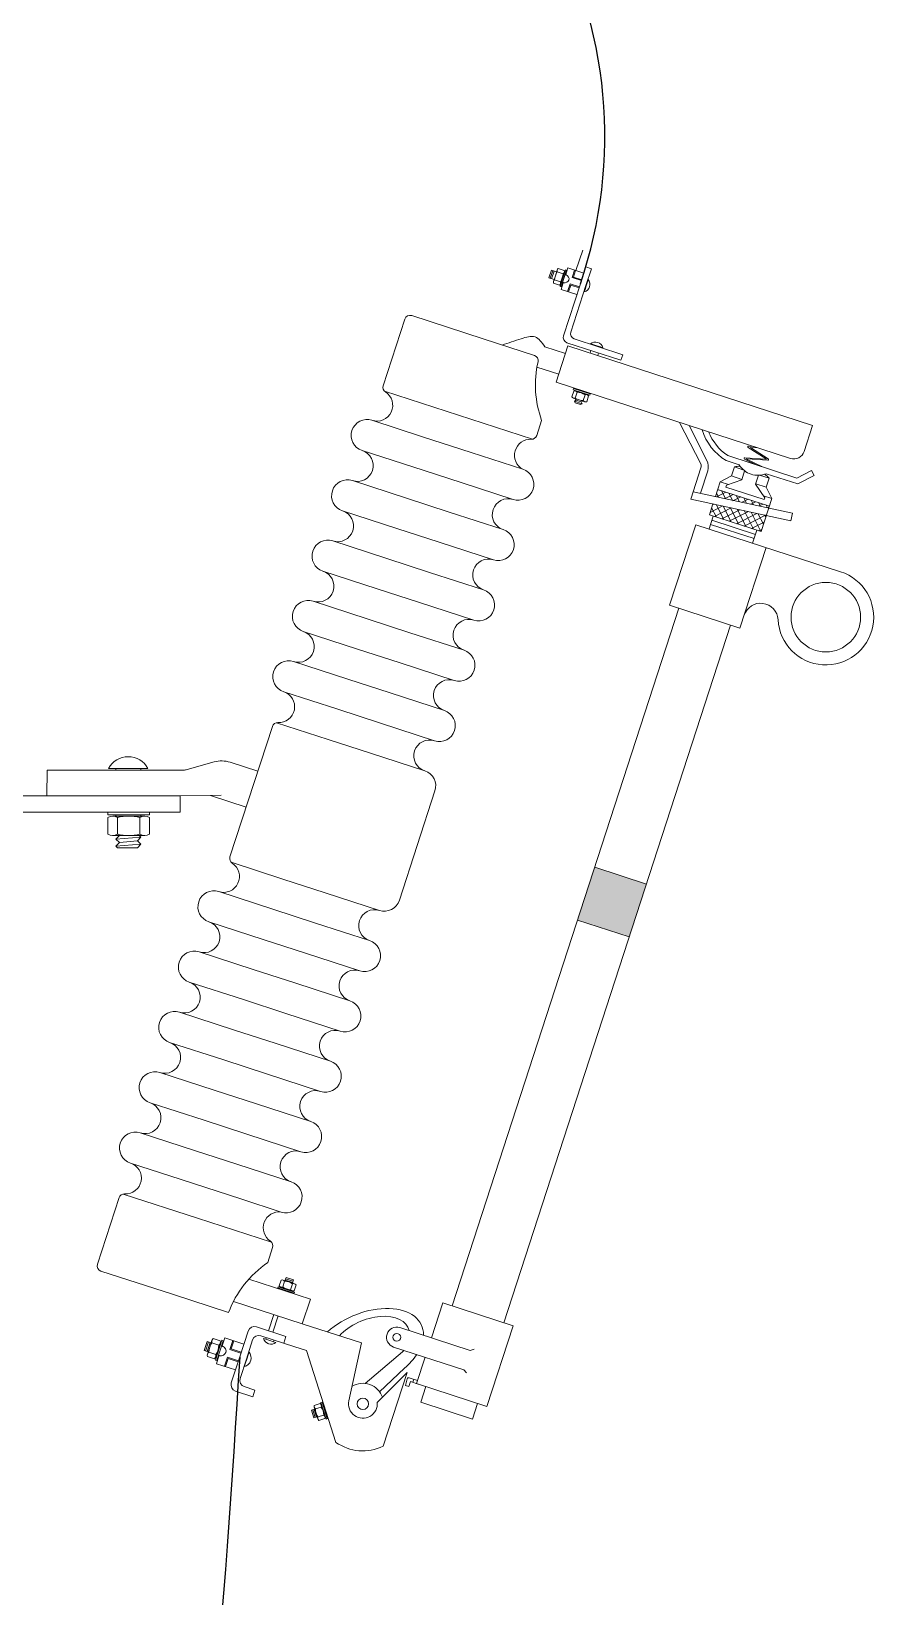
# Model space of a CAD drawing. Header units: millimetres. Extents: x -23083795 to 376618, y 113268 to 3804440.
# Drawn here: x 220549 to 220862, y 126553 to 127136 of the extents above; entities that cross this region are included whole.
import ezdxf

# ---------------------------------------------------------------- set-up
doc = ezdxf.new("R2010")
doc.units = ezdxf.units.MM
doc.header["$LTSCALE"] = 6
doc.layers.add('FCO+LA', color=150, linetype='Continuous', lineweight=5)

msp = doc.modelspace()

# ---------------------------------------------------------------- hatches: boundary and pattern name
at = {"layer": 'FCO+LA', "ltscale": 10}
msp.add_hatch(color=256, dxfattribs=at).paths.add_polyline_path([(220771.48453, 126798.70044), (220752.26934, 126804.94383), (220758.6576, 126824.60487), (220777.87278, 126818.36147)])

# ---------------------------------------------------------------- linework, layer by layer
at = {"color": 1}
msp.add_arc((220592.17475, 127096.46406, -1.36858), 170.22666, 341.20603872, 77.34433918, dxfattribs=at)
msp.add_open_spline([(220626.69551, 126642.45871, -1.36858), (220620.90492, 126548.626, -1.36858), (220607.75588, 126335.55429, -1.36858), (220420.26681, 126006.27218, -1.36858), (220105.37628, 125768.52715, -1.36858), (219952.80386, 125471.57743, -1.36858), (219973.50172, 125148.99991, -1.36858), (219781.14996, 124748.55628, -1.36858), (219421.54051, 124334.63616, -1.36858), (219400.41606, 123960.08663, -1.36858), (219392.42703, 123818.43624, -1.36858)], degree=3, knots=[0, 0, 0, 0, 5.595702933, 12.706506622, 21.767396554, 29.322896717, 31.186601245, 41.008819934, 54.693952935, 63.01731741, 63.01731741, 63.01731741, 63.01731741], dxfattribs=at)
at = {"layer": 'FCO+LA', "ltscale": 10}
for p, q in [((220751.6651, 127046.57326, -1.36858), (220754.23503, 127054.12498, -1.36858)), ((220742.55866, 127046.66527, -1.36858), (220741.63985, 127043.83745, -1.36858)), ((220741.63985, 127043.83745, -1.36858), (220743.55356, 127043.21564, -1.36858)), ((220743.03904, 127046.50919, -1.36858), (220742.12023, 127043.68136, -1.36858)), ((220742.55866, 127046.66527, -1.36858), (220744.47238, 127046.04347, -1.36858)), ((220743.51942, 127046.3531, -1.36858), (220742.60061, 127043.52528, -1.36858)), ((220743.32441, 127042.51039, -1.36858), (220744.01377, 127044.632, -1.36858)), ((220744.70304, 127046.75336, -1.36858), (220744.01377, 127044.632, -1.36858)), ((220744.67773, 127046.04779, -1.36858), (220746.89132, 127045.32856, -1.36858)), ((220745.09728, 127047.33905, -1.36858), (220747.31087, 127046.61982, -1.36858)), ((220746.59629, 127043.79289, -1.36858), (220745.90532, 127041.66631, -1.36858)), ((220746.59629, 127043.79289, -1.36858), (220747.28556, 127045.91425, -1.36858)), ((220747.0549, 127045.20436, -1.36858), (220747.2352, 127045.14577, -1.36858)), ((220747.65377, 127045.00977, -1.36858), (220748.29025, 127044.80297, -1.36858)), ((220748.70838, 127047.53395, -1.36858), (220747.90243, 127045.05349, -1.36858)), ((220748.70838, 127047.53395, -1.36858), (220754.62181, 127045.61256, -1.36858)), ((220751.15504, 127046.73899, -1.36858), (220750.24135, 127043.92693, -1.36858)), ((220750.24135, 127043.92693, -1.36858), (220753.70812, 127042.80051, -1.36858)), ((220751.52526, 127046.61869, -1.36858), (220750.7105, 127044.11112, -1.36858)), ((220750.7105, 127044.11112, -1.36858), (220753.80705, 127043.10499, -1.36858)), ((220755.3582, 127047.87893, -1.36858), (220753.32547, 127041.62283, -1.36858)), ((220755.3582, 127047.87893, -1.36858), (220757.41076, 127047.21201, -1.36858)), ((220757.41076, 127047.21201, -1.36858), (220755.37803, 127040.95592, -1.36858)), ((220745.51277, 127041.08584, -1.36858), (220743.29918, 127041.80508, -1.36858)), ((220743.71874, 127043.09634, -1.36858), (220745.93233, 127042.3771, -1.36858)), ((220746.89794, 127041.962, -1.36858), (220746.1157, 127039.55449, -1.36858)), ((220746.1157, 127039.55449, -1.36858), (220752.02913, 127037.6331, -1.36858)), ((220746.13608, 127042.37653, -1.36858), (220746.31639, 127042.31795, -1.36858)), ((220746.73495, 127042.18194, -1.36858), (220747.39807, 127041.96648, -1.36858)), ((220747.03967, 127022.27714, -1.36858), (220753.32547, 127041.62283, -1.36858)), ((220749.48594, 127041.60203, -1.36858), (220748.56235, 127038.75953, -1.36858)), ((220749.75723, 127041.17725, -1.36858), (220748.93258, 127038.63923, -1.36858)), ((220749.48594, 127041.60203, -1.36858), (220752.9832, 127040.4657, -1.36858)), ((220749.75723, 127041.17725, -1.36858), (220752.85378, 127040.17112, -1.36858)), ((220749.76032, 127023.6664, -1.36858), (220755.37803, 127040.95592, -1.36858)), ((220755.02777, 127039.48745, -1.36858), (220754.75064, 127038.63453, -1.36858)), ((220754.91301, 127039.52473, -1.36858), (220755.02777, 127039.48745, -1.36858)), ((220755.02777, 127039.48745, -1.36858), (220755.48718, 127040.90136, -1.36858)), ((220755.94659, 127042.31527, -1.36858), (220755.48718, 127040.90136, -1.36858)), ((220755.83183, 127042.35256, -1.36858), (220755.94659, 127042.31527, -1.36858)), ((220755.94659, 127042.31527, -1.36858), (220756.22371, 127043.16819, -1.36858)), ((220680.03176, 127003.73832, -1.36858), (220688.079, 127028.49953, -1.36858)), ((220690.62494, 127029.79654, -1.36858), (220717.23235, 127021.14929, -1.36858)), ((220736.22716, 127014.97609, -1.36858), (220717.23235, 127021.14929, -1.36858)), ((220751.0575, 127021.12054, -1.36858), (220769.06448, 127015.26972, -1.36858)), ((220740.09247, 127018.21253, -1.36858), (220747.78366, 127015.71351, -1.36858)), ((220748.33685, 127019.73128, -1.36858), (220768.39722, 127013.21613, -1.36858)), ((220756.92154, 127015.85487, -1.36858), (220757.24139, 127016.83929, -1.36858)), ((220757.96486, 127019.06587, -1.36858), (220757.11194, 127019.343, -1.36858)), ((220757.90912, 127018.89432, -1.36858), (220757.92757, 127018.95111, -1.36858)), ((220757.92757, 127018.95111, -1.36858), (220757.96486, 127019.06587, -1.36858)), ((220757.96486, 127019.06587, -1.36858), (220759.37877, 127018.60646, -1.36858)), ((220760.79268, 127018.14705, -1.36858), (220759.37877, 127018.60646, -1.36858)), ((220759.74936, 127014.93605, -1.36858), (220760.06934, 127015.92084, -1.36858)), ((220760.73694, 127017.9755, -1.36858), (220760.79268, 127018.14705, -1.36858)), ((220760.75539, 127018.03229, -1.36858), (220760.79268, 127018.14705, -1.36858)), ((220760.79268, 127018.14705, -1.36858), (220761.6456, 127017.86992, -1.36858)), ((220769.06448, 127015.26972, -1.36858), (220768.39722, 127013.21613, -1.36858)), ((220737.18386, 127010.65992, -1.36858), (220745.28625, 127008.02729, -1.36858)), ((220680.46328, 127001.74928, -1.36858), (220708.01719, 126992.79443, -1.36858)), ((220750.12201, 126999.54038, -1.36858), (220750.84125, 127001.75397, -1.36858)), ((220750.7077, 126999.14614, -1.36858), (220752.82906, 126998.45687, -1.36858)), ((220751.10796, 126997.96252, -1.36858), (220751.74482, 126998.28669, -1.36858)), ((220751.10796, 126997.96252, -1.36858), (220751.43265, 126997.32593, -1.36858)), ((220751.10796, 126997.96252, -1.36858), (220753.93579, 126997.0437, -1.36858)), ((220751.41327, 126999.12082, -1.36858), (220752.13251, 127001.33441, -1.36858)), ((220751.42013, 126998.92328, -1.36858), (220751.74482, 126998.28669, -1.36858)), ((220751.43265, 126997.32593, -1.36858), (220753.29893, 126996.71954, -1.36858)), ((220753.66817, 127001.03939, -1.36858), (220751.54681, 127001.72866, -1.36858)), ((220751.74482, 126998.28669, -1.36858), (220753.6111, 126997.6803, -1.36858)), ((220752.25671, 127001.498, -1.36858), (220752.31529, 127001.6783, -1.36858)), ((220752.45129, 127002.09687, -1.36858), (220752.52406, 127002.32082, -1.36858)), ((220754.95067, 126997.76751, -1.36858), (220752.82906, 126998.45687, -1.36858)), ((220753.93579, 126997.0437, -1.36858), (220753.29893, 126996.71954, -1.36858)), ((220754.24796, 126998.00446, -1.36858), (220753.6111, 126997.6803, -1.36858)), ((220753.93579, 126997.0437, -1.36858), (220753.6111, 126997.6803, -1.36858)), ((220753.66817, 127001.03939, -1.36858), (220755.79475, 127000.34842, -1.36858)), ((220754.36472, 126998.16184, -1.36858), (220755.08396, 127000.37543, -1.36858)), ((220755.08453, 127000.57918, -1.36858), (220755.14312, 127000.75948, -1.36858)), ((220755.27912, 127001.17805, -1.36858), (220755.35189, 127001.40201, -1.36858)), ((220756.37522, 126999.95587, -1.36858), (220755.65598, 126997.74228, -1.36858)), ((220735.5711, 126983.83957, -1.36858), (220708.01719, 126992.79443, -1.36858)), ((220675.84299, 126990.84958, -1.36858), (220694.67449, 126984.72946, -1.36858)), ((220737.08952, 126985.19489, -1.36858), (220738.91488, 126990.81147, -1.36858)), ((220790.14376, 126990.09744, -1.36858), (220798.02085, 126974.68528, -1.36858)), ((220793.68795, 126988.94586, -1.36858), (220800.32659, 126975.95515, -1.36858)), ((220672.19768, 126979.63302, -1.36858), (220691.02918, 126973.5129, -1.36858)), ((220694.67449, 126984.72946, -1.36858), (220712.66184, 126978.88368, -1.36858)), ((220815.70019, 126980.76651, -1.36858), (220822.30959, 126976.54906, -1.36858)), ((220815.8514, 126981.2315, -1.36858), (220817.79467, 126981.11312, -1.36858)), ((220816.51227, 126980.7081, -1.36858), (220823.12106, 126976.49103, -1.36858)), ((220816.54251, 126980.80109, -1.36858), (220819.26551, 126980.63521, -1.36858)), ((220712.66184, 126978.88368, -1.36858), (220731.92579, 126972.62301, -1.36858)), ((220807.46534, 126975.86299, -1.36858), (220812.31542, 126974.2871, -1.36858)), ((220808.06782, 126977.71724, -1.36858), (220833.75205, 126969.37193, -1.36858)), ((220814.30232, 126976.4639, -1.36858), (220818.63682, 126974.28317, -1.36858)), ((220814.4533, 126976.92896, -1.36858), (220822.27938, 126976.45606, -1.36858)), ((220815.11443, 126976.40588, -1.36858), (220820.96893, 126973.52542, -1.36858)), ((220815.14462, 126976.4989, -1.36858), (220822.96998, 126976.02604, -1.36858)), ((220668.55237, 126968.41646, -1.36858), (220688.68901, 126961.87217, -1.36858)), ((220668.55237, 126968.41646, -1.36858), (220688.68901, 126961.87217, -1.36858)), ((220691.02918, 126973.5129, -1.36858), (220709.01653, 126967.66712, -1.36858)), ((220798.14321, 126973.14166, -1.36858), (220794.37861, 126961.55541, -1.36858)), ((220800.63236, 126972.09637, -1.36858), (220797.91299, 126963.72702, -1.36858)), ((220805.2461, 126967.98951, -1.36858), (220803.47192, 126962.52916, -1.36858)), ((220805.2461, 126967.98951, -1.36858), (220809.44808, 126970.15215, -1.36858)), ((220805.2461, 126967.98951, -1.36858), (220808.37238, 126966.97372, -1.36858)), ((220807.56046, 126966.68319, -1.36858), (220813.26156, 126968.7232, -1.36858)), ((220809.44808, 126970.15215, -1.36858), (220810.53623, 126973.50112, -1.36858)), ((220809.44808, 126970.15215, -1.36858), (220813.31736, 126968.89494, -1.36858)), ((220810.53623, 126973.50112, -1.36858), (220814.0204, 126972.36904, -1.36858)), ((220813.26156, 126968.7232, -1.36858), (220814.35745, 126972.09601, -1.36858)), ((220818.40789, 126967.05106, -1.36858), (220819.50655, 126970.4324, -1.36858)), ((220819.91317, 126970.45437, -1.36858), (220823.42112, 126969.31457, -1.36858)), ((220822.33297, 126965.96559, -1.36858), (220823.42112, 126969.31457, -1.36858)), ((220822.41994, 126971.00394, -1.36858), (220834.13325, 126967.19806, -1.36858)), ((220833.75205, 126969.37193, -1.36858), (220839.2588, 126972.1732, -1.36858)), ((220834.13325, 126967.19806, -1.36858), (220840.21839, 126970.28684, -1.36858)), ((220840.21839, 126970.28684, -1.36858), (220839.2588, 126972.1732, -1.36858)), ((220709.01653, 126967.66712, -1.36858), (220728.28047, 126961.40645, -1.36858)), ((220795.27274, 126964.30728, -1.36858), (220832.17949, 126956.30348, -1.36858)), ((220804.69082, 126962.26482, -1.36858), (220803.8941, 126963.82848, -1.36858)), ((220803.94469, 126962.42664, -1.36858), (220807.38184, 126964.17795, -1.36858)), ((220804.23528, 126964.87853, -1.36858), (220804.62092, 126965.07503, -1.36858)), ((220804.32985, 126965.1696, -1.36858), (220823.54504, 126958.92621, -1.36858)), ((220807.28085, 126961.70314, -1.36858), (220805.74965, 126964.70828, -1.36858)), ((220807.1163, 126961.73882, -1.36858), (220810.14275, 126963.28088, -1.36858)), ((220807.56046, 126966.68319, -1.36858), (220807.33726, 126965.99624, -1.36858)), ((220807.33726, 126965.99624, -1.36858), (220821.59788, 126961.36268, -1.36858)), ((220809.87087, 126961.14145, -1.36858), (220808.51057, 126963.81121, -1.36858)), ((220809.99341, 126960.90095, -1.36858), (220812.90367, 126962.3838, -1.36858)), ((220812.4609, 126960.57976, -1.36858), (220811.27148, 126962.91413, -1.36858)), ((220821.82108, 126962.04964, -1.36858), (220818.40789, 126967.05106, -1.36858)), ((220818.46369, 126967.2228, -1.36858), (220822.33297, 126965.96559, -1.36858)), ((220821.33499, 126962.76191, -1.36858), (220824.46128, 126961.74612, -1.36858)), ((220824.46128, 126961.74612, -1.36858), (220822.33297, 126965.96559, -1.36858)), ((220664.90705, 126957.1999, -1.36858), (220685.0437, 126950.65562, -1.36858)), ((220688.68901, 126961.87217, -1.36858), (220704.49851, 126956.73418, -1.36858)), ((220704.49851, 126956.73418, -1.36858), (220724.63516, 126950.18989, -1.36858)), ((220704.49851, 126956.73418, -1.36858), (220724.63516, 126950.18989, -1.36858)), ((220794.37861, 126961.55541, -1.36858), (220831.56137, 126953.49095, -1.36858)), ((220802.57773, 126959.77712, -1.36858), (220801.25033, 126955.6918, -1.36858)), ((220801.54405, 126956.59578, -1.36858), (220806.2322, 126958.98452, -1.36858)), ((220803.86518, 126954.84218, -1.36858), (220802.09994, 126958.30665, -1.36858)), ((220802.44113, 126959.3567, -1.36858), (220803.06068, 126959.67238, -1.36858)), ((220803.10726, 126955.08844, -1.36858), (220809.40372, 126958.29665, -1.36858)), ((220806.6261, 126953.9451, -1.36858), (220803.78831, 126959.51456, -1.36858)), ((220805.86817, 126954.19137, -1.36858), (220812.57525, 126957.60879, -1.36858)), ((220809.38701, 126953.04803, -1.36858), (220806.37837, 126958.95281, -1.36858)), ((220808.62909, 126953.29429, -1.36858), (220815.74677, 126956.92093, -1.36858)), ((220812.14793, 126952.15095, -1.36858), (220808.96843, 126958.39106, -1.36858)), ((220814.90884, 126951.25387, -1.36858), (220811.55849, 126957.82931, -1.36858)), ((220813.45953, 126960.36319, -1.36858), (220815.66459, 126961.48672, -1.36858)), ((220815.05093, 126960.01808, -1.36858), (220814.0324, 126962.01705, -1.36858)), ((220817.66976, 126950.3568, -1.36858), (220814.14855, 126957.26756, -1.36858)), ((220816.63115, 126959.67538, -1.36858), (220818.4255, 126960.58965, -1.36858)), ((220820.43068, 126949.45972, -1.36858), (220816.73861, 126956.70581, -1.36858)), ((220817.64096, 126959.45639, -1.36858), (220816.79331, 126961.11998, -1.36858)), ((220820.23098, 126958.8947, -1.36858), (220819.55423, 126960.2229, -1.36858)), ((220819.80277, 126958.98757, -1.36858), (220821.18642, 126959.69257, -1.36858)), ((220824.46128, 126961.74612, -1.36858), (220820.46551, 126949.4484, -1.36858)), ((220821.82108, 126962.04964, -1.36858), (220821.59788, 126961.36268, -1.36858)), ((220822.82101, 126958.33301, -1.36858), (220822.31515, 126959.32582, -1.36858)), ((220822.97438, 126958.29975, -1.36858), (220823.41432, 126958.52391, -1.36858)), ((220832.17949, 126956.30348, -1.36858), (220831.56137, 126953.49095, -1.36858)), ((220685.0437, 126950.65562, -1.36858), (220700.8532, 126945.51762, -1.36858)), ((220796.2358, 126952.02738, -1.36858), (220786.49611, 126922.05169, -1.36858)), ((220796.2358, 126952.02738, -1.36858), (220850.03832, 126934.54588, -1.36858)), ((220802.69279, 126955.22311, -1.36858), (220801.137, 126950.43488, -1.36858)), ((220801.25033, 126955.6918, -1.36858), (220820.46551, 126949.4484, -1.36858)), ((220801.69385, 126952.14868, -1.36858), (220817.89296, 126946.88527, -1.36858)), ((220802.19332, 126953.6859, -1.36858), (220818.39243, 126948.42249, -1.36858)), ((220811.39, 126952.39721, -1.36858), (220818.91829, 126956.23307, -1.36858)), ((220814.15092, 126951.50014, -1.36858), (220822.08981, 126955.54521, -1.36858)), ((220816.91184, 126950.60306, -1.36858), (220821.62017, 126953.00208, -1.36858)), ((220821.35127, 126952.17449, -1.36858), (220819.32867, 126956.14406, -1.36858)), ((220822.24834, 126954.9354, -1.36858), (220821.91873, 126955.58231, -1.36858)), ((220661.26174, 126945.98335, -1.36858), (220681.39839, 126939.43906, -1.36858)), ((220661.26174, 126945.98335, -1.36858), (220681.39839, 126939.43906, -1.36858)), ((220700.8532, 126945.51762, -1.36858), (220720.98985, 126938.97334, -1.36858)), ((220818.8919, 126949.9597, -1.36858), (220817.33611, 126945.17147, -1.36858)), ((220819.67275, 126949.70599, -1.36858), (220820.72309, 126950.24116, -1.36858)), ((220681.39839, 126939.43906, -1.36858), (220697.20789, 126934.30107, -1.36858)), ((220681.39839, 126939.43906, -1.36858), (220697.20789, 126934.30107, -1.36858)), ((220822.36845, 126943.53636, -1.36858), (220812.62876, 126913.56068, -1.36858)), ((220657.61642, 126934.76679, -1.36858), (220677.75307, 126928.2225, -1.36858)), ((220697.20789, 126934.30107, -1.36858), (220717.34453, 126927.75678, -1.36858)), ((220697.20789, 126934.30107, -1.36858), (220717.34453, 126927.75678, -1.36858)), ((220677.75307, 126928.2225, -1.36858), (220693.56257, 126923.08451, -1.36858)), ((220653.97111, 126923.55023, -1.36858), (220674.10776, 126917.00594, -1.36858)), ((220653.97111, 126923.55023, -1.36858), (220674.10776, 126917.00594, -1.36858)), ((220693.56257, 126923.08451, -1.36858), (220713.69922, 126916.54022, -1.36858)), ((220786.49611, 126922.05169, -1.36858), (220812.62876, 126913.56068, -1.36858)), ((220674.10776, 126917.00594, -1.36858), (220689.91726, 126911.86795, -1.36858)), ((220789.95484, 126920.92788, -1.36858), (220705.64126, 126661.43736, -1.36858)), ((220650.3258, 126912.33367, -1.36858), (220670.46244, 126905.78938, -1.36858)), ((220689.91726, 126911.86795, -1.36858), (220710.0539, 126905.32366, -1.36858)), ((220689.91726, 126911.86795, -1.36858), (220710.0539, 126905.32366, -1.36858)), ((220809.17003, 126914.68449, -1.36858), (220724.85645, 126655.19397, -1.36858)), ((220670.46244, 126905.78938, -1.36858), (220686.27194, 126900.65139, -1.36858)), ((220670.46244, 126905.78938, -1.36858), (220686.27194, 126900.65139, -1.36858)), ((220646.68048, 126901.11711, -1.36858), (220666.81713, 126894.57282, -1.36858)), ((220646.68048, 126901.11711, -1.36858), (220666.81713, 126894.57282, -1.36858)), ((220646.68048, 126901.11711, -1.36858), (220666.81713, 126894.57282, -1.36858)), ((220686.27194, 126900.65139, -1.36858), (220706.40859, 126894.1071, -1.36858)), ((220666.81713, 126894.57282, -1.36858), (220682.62663, 126889.43483, -1.36858)), ((220643.03517, 126889.90055, -1.36858), (220663.17182, 126883.35626, -1.36858)), ((220682.62663, 126889.43483, -1.36858), (220702.76328, 126882.89054, -1.36858)), ((220682.62663, 126889.43483, -1.36858), (220702.76328, 126882.89054, -1.36858)), ((220682.62663, 126889.43483, -1.36858), (220702.76328, 126882.89054, -1.36858)), ((220663.17182, 126883.35626, -1.36858), (220678.98132, 126878.21827, -1.36858)), ((220638.84641, 126877.01181, -1.36858), (220623.06403, 126828.44976, -1.36858)), ((220640.36483, 126878.36713, -1.36858), (220659.5265, 126872.13971, -1.36858)), ((220678.98132, 126878.21827, -1.36858), (220699.11796, 126871.67398, -1.36858)), ((220659.5265, 126872.13971, -1.36858), (220675.336, 126867.00171, -1.36858)), ((220617.25334, 126863.79067, -1.36858), (220607.12967, 126860.94261, -1.36858)), ((220633.42251, 126860.32326, -1.36858), (220623.1108, 126863.67374, -1.36858)), ((220675.336, 126867.00171, -1.36858), (220695.47265, 126860.45742, -1.36858)), ((220555.14434, 126860.73049, -1.36858), (220555.00237, 126851.16344, -1.36858)), ((220605.83499, 126860.7544, -1.36858), (220555.14434, 126860.73049, -1.36858)), ((220577.93971, 126861.3202, -1.36858), (220580.65506, 126861.3202, -1.36858)), ((220580.65506, 126861.3202, -1.36858), (220577.93971, 126861.3202, -1.36858)), ((220580.65506, 126861.3202, -1.36858), (220580.65506, 126860.74252, -1.36858)), ((220580.65506, 126861.3202, -1.36858), (220589.96508, 126861.3202, -1.36858)), ((220589.96508, 126861.3202, -1.36858), (220589.96508, 126860.74691, -1.36858)), ((220591.08021, 126861.3202, -1.36858), (220589.96508, 126861.3202, -1.36858)), ((220589.96508, 126861.3202, -1.36858), (220592.55284, 126861.3202, -1.36858)), ((220699.25827, 126853.02649, -1.36858), (220692.64629, 126832.68156, -1.36858)), ((220532.8303, 126851.2147, -1.36858), (220604.55464, 126851.2147, -1.36858)), ((220615.86094, 126851.26597, -1.36858), (220555.00237, 126851.16344, -1.36858)), ((220580.65506, 126851.2147, -1.36858), (220580.65506, 126851.20666, -1.36858)), ((220589.96508, 126851.22234, -1.36858), (220589.96508, 126851.2147, -1.36858)), ((220604.55464, 126851.2147, -1.36858), (220604.55464, 126845.15349, -1.36858)), ((220615.86094, 126851.26597, -1.36858), (220619.76091, 126851.39441, -1.36858)), ((220629.083, 126846.96986, -1.36858), (220615.86094, 126851.26597, -1.36858)), ((220532.82709, 126845.15349, -1.36858), (220604.55464, 126845.15349, -1.36858)), ((220577.66438, 126836.93676, -1.36858), (220577.66438, 126843.14344, -1.36858)), ((220577.67694, 126844.06591, -1.36858), (220577.68222, 126845.15349, -1.36858)), ((220577.67694, 126844.06591, -1.36858), (220593.18108, 126844.06591, -1.36858)), ((220577.68222, 126845.15349, -1.36858), (220593.18108, 126845.15349, -1.36858)), ((220579.47394, 126843.66066, -1.36858), (220585.42273, 126843.66066, -1.36858)), ((220580.65506, 126844.06591, -1.36858), (220580.65506, 126843.6944, -1.36858)), ((220581.28494, 126843.14344, -1.36858), (220581.28494, 126836.93676, -1.36858)), ((220591.3708, 126843.66066, -1.36858), (220585.42273, 126843.66066, -1.36858)), ((220589.56052, 126843.14344, -1.36858), (220589.56052, 126836.93676, -1.36858)), ((220589.96508, 126844.06591, -1.36858), (220589.96508, 126843.66066, -1.36858)), ((220593.18108, 126844.06591, -1.36858), (220593.18108, 126845.15349, -1.36858)), ((220593.18108, 126843.14344, -1.36858), (220593.18108, 126836.93676, -1.36858)), ((220585.42273, 126836.41953, -1.36858), (220579.46002, 126836.41953, -1.36858)), ((220581.94812, 126836.41702, -1.36858), (220580.65506, 126835.01083, -1.36858)), ((220580.65506, 126835.01083, -1.36858), (220589.96508, 126835.82535, -1.36858)), ((220580.65506, 126835.01083, -1.36858), (220581.94812, 126833.8309, -1.36858)), ((220581.28494, 126837.02217, -1.36858), (220581.41383, 126836.90456, -1.36858)), ((220581.94537, 126836.41953, -1.36858), (220581.94812, 126836.41702, -1.36858)), ((220581.94812, 126836.41702, -1.36858), (220583.38868, 126836.54305, -1.36858)), ((220581.94812, 126833.8309, -1.36858), (220588.67202, 126834.41917, -1.36858)), ((220585.42273, 126836.41953, -1.36858), (220591.3708, 126836.41953, -1.36858)), ((220588.67202, 126834.41917, -1.36858), (220589.96508, 126835.82535, -1.36858)), ((220588.67202, 126834.41917, -1.36858), (220589.96508, 126833.23924, -1.36858)), ((220589.31394, 126836.41953, -1.36858), (220589.96508, 126835.82535, -1.36858)), ((220581.94812, 126833.8309, -1.36858), (220580.65506, 126832.42471, -1.36858)), ((220580.65506, 126832.42471, -1.36858), (220589.96508, 126833.23924, -1.36858)), ((220580.65506, 126832.42471, -1.36858), (220581.30018, 126831.83604, -1.36858)), ((220588.67202, 126831.83305, -1.36858), (220581.30018, 126831.83604, -1.36858)), ((220588.67202, 126831.83305, -1.36858), (220589.96508, 126833.23924, -1.36858)), ((220686.03431, 126812.33662, -1.36858), (220692.64629, 126832.68156, -1.36858)), ((220623.49555, 126826.46071, -1.36858), (220642.65723, 126820.23328, -1.36858)), ((220758.6576, 126824.60487, -1.36858), (220777.87278, 126818.36147, -1.36858)), ((220642.65723, 126820.23328, -1.36858), (220658.46673, 126815.09529, -1.36858)), ((220618.87527, 126815.56101, -1.36858), (220639.01191, 126809.01672, -1.36858)), ((220658.46673, 126815.09529, -1.36858), (220678.60338, 126808.551, -1.36858)), ((220654.82141, 126803.87873, -1.36858), (220639.01191, 126809.01672, -1.36858)), ((220752.26934, 126804.94383, -1.36858), (220771.48453, 126798.70044, -1.36858)), ((220615.22995, 126804.34445, -1.36858), (220635.3666, 126797.80017, -1.36858)), ((220615.22995, 126804.34445, -1.36858), (220635.3666, 126797.80017, -1.36858)), ((220615.22995, 126804.34445, -1.36858), (220635.3666, 126797.80017, -1.36858)), ((220654.82141, 126803.87873, -1.36858), (220674.95806, 126797.33444, -1.36858)), ((220651.1761, 126792.66217, -1.36858), (220635.3666, 126797.80017, -1.36858)), ((220611.58464, 126793.1279, -1.36858), (220631.72129, 126786.58361, -1.36858)), ((220651.1761, 126792.66217, -1.36858), (220671.31275, 126786.11788, -1.36858)), ((220651.1761, 126792.66217, -1.36858), (220671.31275, 126786.11788, -1.36858)), ((220651.1761, 126792.66217, -1.36858), (220671.31275, 126786.11788, -1.36858)), ((220607.93933, 126781.91134, -1.36858), (220628.07597, 126775.36705, -1.36858)), ((220607.93933, 126781.91134, -1.36858), (220628.07597, 126775.36705, -1.36858)), ((220647.53079, 126781.44561, -1.36858), (220631.72129, 126786.58361, -1.36858)), ((220647.53079, 126781.44561, -1.36858), (220667.66743, 126774.90133, -1.36858)), ((220604.29401, 126770.69478, -1.36858), (220624.43066, 126764.15049, -1.36858)), ((220643.88547, 126770.22906, -1.36858), (220628.07597, 126775.36705, -1.36858)), ((220643.88547, 126770.22906, -1.36858), (220664.02212, 126763.68477, -1.36858)), ((220643.88547, 126770.22906, -1.36858), (220664.02212, 126763.68477, -1.36858)), ((220640.24016, 126759.0125, -1.36858), (220624.43066, 126764.15049, -1.36858)), ((220600.6487, 126759.47822, -1.36858), (220620.78535, 126752.93393, -1.36858)), ((220600.6487, 126759.47822, -1.36858), (220620.78535, 126752.93393, -1.36858)), ((220640.24016, 126759.0125, -1.36858), (220660.37681, 126752.46821, -1.36858)), ((220636.59484, 126747.79594, -1.36858), (220620.78535, 126752.93393, -1.36858)), ((220597.00338, 126748.26166, -1.36858), (220617.14003, 126741.71737, -1.36858)), ((220636.59484, 126747.79594, -1.36858), (220656.73149, 126741.25165, -1.36858)), ((220636.59484, 126747.79594, -1.36858), (220656.73149, 126741.25165, -1.36858)), ((220632.94953, 126736.57938, -1.36858), (220617.14003, 126741.71737, -1.36858)), ((220593.35807, 126737.0451, -1.36858), (220613.49472, 126730.50081, -1.36858)), ((220593.35807, 126737.0451, -1.36858), (220613.49472, 126730.50081, -1.36858)), ((220632.94953, 126736.57938, -1.36858), (220653.08618, 126730.03509, -1.36858)), ((220629.30422, 126725.36282, -1.36858), (220613.49472, 126730.50081, -1.36858)), ((220589.71276, 126725.82854, -1.36858), (220609.8494, 126719.28425, -1.36858)), ((220629.30422, 126725.36282, -1.36858), (220649.44086, 126718.81853, -1.36858)), ((220629.30422, 126725.36282, -1.36858), (220649.44086, 126718.81853, -1.36858)), ((220625.6589, 126714.14626, -1.36858), (220609.8494, 126719.28425, -1.36858)), ((220586.06744, 126714.61198, -1.36858), (220600.67342, 126709.86513, -1.36858)), ((220625.6589, 126714.14626, -1.36858), (220645.79555, 126707.60197, -1.36858)), ((220627.05088, 126701.29261, -1.36858), (220600.67342, 126709.86513, -1.36858)), ((220581.87868, 126701.72324, -1.36858), (220573.83144, 126676.96204, -1.36858)), ((220583.3971, 126703.07857, -1.36858), (220610.95101, 126694.12371, -1.36858)), ((220627.05088, 126701.29261, -1.36858), (220642.15024, 126696.38542, -1.36858)), ((220638.50492, 126685.16886, -1.36858), (220610.95101, 126694.12371, -1.36858)), ((220638.93644, 126683.17981, -1.36858), (220637.11109, 126677.56324, -1.36858)), ((220575.12845, 126674.41609, -1.36858), (220601.73585, 126665.76885, -1.36858)), ((220630.09396, 126671.45315, -1.36858), (220652.94072, 126664.02979, -1.36858)), ((220641.37033, 126668.87236, -1.36858), (220642.08957, 126671.08595, -1.36858)), ((220642.79488, 126671.06072, -1.36858), (220644.91649, 126670.37136, -1.36858)), ((220643.89853, 126672.05773, -1.36858), (220643.50013, 126670.83157, -1.36858)), ((220646.41419, 126670.17815, -1.36858), (220643.58636, 126671.09697, -1.36858)), ((220646.57027, 126670.65853, -1.36858), (220643.74245, 126671.57735, -1.36858)), ((220646.72636, 126671.13891, -1.36858), (220643.89853, 126672.05773, -1.36858)), ((220646.72636, 126671.13891, -1.36858), (220646.32795, 126669.91275, -1.36858)), ((220622.52543, 126659.01236, -1.36858), (220601.73585, 126665.76885, -1.36858)), ((220644.07738, 126667.78884, -1.36858), (220641.9508, 126668.47981, -1.36858)), ((220642.41771, 126667.50022, -1.36858), (220642.40263, 126667.45382, -1.36858)), ((220642.46643, 126667.65018, -1.36858), (220642.41771, 126667.50022, -1.36858)), ((220642.66102, 126668.24905, -1.36858), (220642.60243, 126668.06874, -1.36858)), ((220643.38083, 126670.66639, -1.36858), (220642.66159, 126668.4528, -1.36858)), ((220644.07738, 126667.78884, -1.36858), (220646.19873, 126667.09957, -1.36858)), ((220647.03785, 126669.68209, -1.36858), (220644.91649, 126670.37136, -1.36858)), ((220645.25419, 126666.60805, -1.36858), (220645.23046, 126666.53501, -1.36858)), ((220645.29426, 126666.73136, -1.36858), (220645.25419, 126666.60805, -1.36858)), ((220645.48884, 126667.33023, -1.36858), (220645.43026, 126667.14993, -1.36858)), ((220646.33228, 126669.7074, -1.36858), (220645.61304, 126667.49382, -1.36858)), ((220647.62354, 126669.28785, -1.36858), (220646.9043, 126667.07426, -1.36858)), ((220624.34319, 126663.12448, -1.36858), (220649.94384, 126654.80633, -1.36858)), ((220652.94072, 126664.02979, -1.36858), (220649.94384, 126654.80633, -1.36858)), ((220697.97414, 126649.60908, -1.36858), (220702.18253, 126662.56117, -1.36858)), ((220702.18253, 126662.56117, -1.36858), (220728.31518, 126654.07016, -1.36858)), ((220632.87982, 126653.64628, -1.36858), (220643.8856, 126650.0644, -1.36858)), ((220639.40575, 126658.23036, -1.36858), (220637.43463, 126652.16389, -1.36858)), ((220641.00785, 126657.7098, -1.36858), (220639.03629, 126651.64197, -1.36858)), ((220649.94384, 126654.80633, -1.36858), (220671.9648, 126647.67113, -1.36858)), ((220718.57549, 126624.09447, -1.36858), (220728.31518, 126654.07016, -1.36858)), ((220614.5565, 126648.25582, -1.36858), (220613.45392, 126644.86242, -1.36858)), ((220615.13296, 126648.06851, -1.36858), (220614.03038, 126644.67512, -1.36858)), ((220614.5565, 126648.25582, -1.36858), (220616.0718, 126647.76347, -1.36858)), ((220615.70941, 126647.88121, -1.36858), (220614.60683, 126644.48782, -1.36858)), ((220616.34859, 126648.61534, -1.36858), (220615.52147, 126646.06971, -1.36858)), ((220616.31822, 126647.76866, -1.36858), (220618.97452, 126646.90557, -1.36858)), ((220616.82168, 126649.31817, -1.36858), (220619.47799, 126648.45508, -1.36858)), ((220621.155, 126649.55205, -1.36858), (220620.18786, 126646.5755, -1.36858)), ((220621.155, 126649.55205, -1.36858), (220628.25112, 126647.24638, -1.36858)), ((220624.09099, 126648.59809, -1.36858), (220622.99456, 126645.22362, -1.36858)), ((220624.53526, 126648.45374, -1.36858), (220623.55755, 126645.44465, -1.36858)), ((220629.82479, 126652.08966, -1.36858), (220626.69551, 126642.45871, -1.36858)), ((220631.48615, 126648.82194, -1.36858), (220629.15858, 126641.6584, -1.36858)), ((220634.54118, 126650.37856, -1.36858), (220647.15672, 126646.27952, -1.36858)), ((220636.42422, 126649.05416, -1.36858), (220635.5713, 126649.33129, -1.36858)), ((220636.63363, 126649.69868, -1.36858), (220636.42422, 126649.05416, -1.36858)), ((220636.46151, 126649.16892, -1.36858), (220636.42422, 126649.05416, -1.36858)), ((220636.42422, 126649.05416, -1.36858), (220637.83813, 126648.59475, -1.36858)), ((220639.25204, 126648.13534, -1.36858), (220637.83813, 126648.59475, -1.36858)), ((220639.28933, 126648.2501, -1.36858), (220639.25204, 126648.13534, -1.36858)), ((220639.25204, 126648.13534, -1.36858), (220640.10496, 126647.85821, -1.36858)), ((220639.46146, 126648.77986, -1.36858), (220639.28933, 126648.2501, -1.36858)), ((220639.82523, 126651.38587, -1.36858), (220639.82483, 126651.38464, -1.36858)), ((220643.8856, 126650.0644, -1.36858), (220643.07921, 126647.60438, -1.36858)), ((220686.25401, 126653.41718, -1.36858), (220712.38666, 126644.92616, -1.36858)), ((220613.45392, 126644.86242, -1.36858), (220614.96922, 126644.37007, -1.36858)), ((220617.32027, 126641.81432, -1.36858), (220614.66397, 126642.6774, -1.36858)), ((220614.69424, 126643.52377, -1.36858), (220615.52147, 126646.06971, -1.36858)), ((220615.16743, 126644.22692, -1.36858), (220617.82374, 126643.36383, -1.36858)), ((220618.62049, 126645.06278, -1.36858), (220617.79133, 126642.51088, -1.36858)), ((220618.98248, 126642.86571, -1.36858), (220618.04378, 126639.9767, -1.36858)), ((220618.06825, 126643.36314, -1.36858), (220618.28461, 126643.29284, -1.36858)), ((220618.62049, 126645.06278, -1.36858), (220619.44761, 126647.6084, -1.36858)), ((220618.78689, 126643.12964, -1.36858), (220619.58263, 126642.87109, -1.36858)), ((220619.17082, 126646.75653, -1.36858), (220619.38719, 126646.68623, -1.36858)), ((220619.88947, 126646.52303, -1.36858), (220620.65325, 126646.27486, -1.36858)), ((220622.08807, 126642.43374, -1.36858), (220620.97977, 126639.02274, -1.36858)), ((220622.41362, 126641.92401, -1.36858), (220621.42404, 126638.87839, -1.36858)), ((220622.08807, 126642.43374, -1.36858), (220626.28478, 126641.07015, -1.36858)), ((220622.41362, 126641.92401, -1.36858), (220626.12948, 126640.71665, -1.36858)), ((220622.99456, 126645.22362, -1.36858), (220627.15468, 126643.87191, -1.36858)), ((220623.55755, 126645.44465, -1.36858), (220627.2734, 126644.2373, -1.36858)), ((220623.56622, 126632.82775, -1.36858), (220626.69551, 126642.45871, -1.36858)), ((220629.84085, 126643.28963, -1.36858), (220629.28956, 126641.59294, -1.36858)), ((220629.70313, 126643.33438, -1.36858), (220629.84085, 126643.28963, -1.36858)), ((220629.84085, 126643.28963, -1.36858), (220630.1734, 126644.31313, -1.36858)), ((220647.15672, 126646.27952, -1.36858), (220651.54945, 126644.8597, -1.36858)), ((220651.54945, 126644.8597, -1.36858), (220662.46765, 126610.69648, -1.36858)), ((220671.9648, 126647.67113, -1.36858), (220667.2494, 126626.18747, -1.36858)), ((220687.18716, 126644.36339, -1.36858), (220673.34882, 126632.6438, -1.36858)), ((220683.89693, 126646.16283, -1.36858), (220710.02958, 126637.67182, -1.36858)), ((220692.44284, 126632.58548, -1.36858), (220695.61706, 126642.35473, -1.36858)), ((220712.38666, 126644.92616, -1.36858), (220713.79552, 126645.33485, -1.36858)), ((220712.38666, 126644.92616, -1.36858), (220712.38666, 126644.92616, -1.36858)), ((220618.04378, 126639.9767, -1.36858), (220625.1399, 126637.67103, -1.36858)), ((220626.831, 126634.49487, -1.36858), (220629.15858, 126641.6584, -1.36858)), ((220628.73827, 126639.89624, -1.36858), (220628.40571, 126638.87274, -1.36858)), ((220628.60055, 126639.94099, -1.36858), (220628.73827, 126639.89624, -1.36858)), ((220628.73827, 126639.89624, -1.36858), (220629.28956, 126641.59294, -1.36858)), ((220677.8144, 126625.53807, -1.36858), (220688.90088, 126636.70018, -1.36858)), ((220687.95391, 126638.35683, -1.36858), (220678.68167, 126629.52675, -1.36858)), ((220688.90088, 126636.70018, -1.36858), (220679.97654, 126609.23389, -1.36858)), ((220710.02958, 126637.67182, -1.36858), (220710.99802, 126636.54273, -1.36858)), ((220628.38762, 126631.43984, -1.36858), (220632.36633, 126630.14708, -1.36858)), ((220688.97742, 126634.38272, -1.36858), (220688.33523, 126631.85446, -1.36858)), ((220689.56111, 126631.45615, -1.36858), (220688.33523, 126631.85446, -1.36858)), ((220690.16656, 126633.31954, -1.36858), (220689.56111, 126631.45615, -1.36858)), ((220692.80641, 126633.70442, -1.36858), (220689.62306, 126634.73875, -1.36858)), ((220693.00976, 126632.39573, -1.36858), (220690.16656, 126633.31954, -1.36858)), ((220691.39063, 126634.16444, -1.36858), (220691.02544, 126633.04048, -1.36858)), ((220692.44284, 126632.58548, -1.36858), (220718.57549, 126624.09447, -1.36858)), ((220695.90157, 126631.46167, -1.36858), (220694.0046, 126625.62338, -1.36858)), ((220625.12283, 126629.77272, -1.36858), (220631.56563, 126627.68277, -1.36858)), ((220632.36633, 126630.14708, -1.36858), (220631.56563, 126627.68277, -1.36858)), ((220632.36633, 126630.14708, -1.36858), (220631.56563, 126627.68277, -1.36858)), ((220654.39754, 126624.44486, -1.36858), (220656.61914, 126625.13895, -1.36858)), ((220657.6719, 126622.41979, -1.36858), (220657.00672, 126624.54883, -1.36858)), ((220694.0046, 126625.62338, -1.36858), (220713.21978, 126619.37999, -1.36858)), ((220715.11676, 126625.21828, -1.36858), (220713.21978, 126619.37999, -1.36858)), ((220653.34322, 126622.62223, -1.36858), (220654.63745, 126623.02659, -1.36858)), ((220653.34322, 126622.62223, -1.36858), (220654.22991, 126619.78417, -1.36858)), ((220653.82534, 126622.77286, -1.36858), (220654.71203, 126619.9348, -1.36858)), ((220654.22991, 126619.78417, -1.36858), (220655.52414, 126620.18853, -1.36858)), ((220654.30745, 126622.92349, -1.36858), (220655.19415, 126620.08543, -1.36858)), ((220654.41485, 126623.73905, -1.36858), (220655.08003, 126621.61002, -1.36858)), ((220654.80243, 126623.14893, -1.36858), (220657.02403, 126623.84302, -1.36858)), ((220655.74528, 126619.48072, -1.36858), (220655.08003, 126621.61002, -1.36858)), ((220655.72789, 126620.18679, -1.36858), (220657.94949, 126620.88089, -1.36858)), ((220658.35438, 126619.58495, -1.36858), (220656.13278, 126618.89086, -1.36858)), ((220657.23027, 126623.8333, -1.36858), (220657.41123, 126623.88983, -1.36858)), ((220657.6719, 126622.41979, -1.36858), (220658.33871, 126620.28552, -1.36858)), ((220657.83131, 126624.02108, -1.36858), (220658.17493, 126624.12844, -1.36858)), ((220658.11697, 126620.99524, -1.36858), (220658.29793, 126621.05177, -1.36858)), ((220658.71801, 126621.18302, -1.36858), (220659.0801, 126621.29615, -1.36858))]:
    msp.add_line(p, q, dxfattribs=at)
at = {"layer": 'FCO+LA', "ltscale": 10, "elevation": -1.36858}
for points in [[(220747.77813, 127046.81673), (220748.1967, 127046.68073), (220746.19812, 127040.52975), (220745.77956, 127040.66575)], [(220750.64433, 127002.22123), (220750.78033, 127002.6398), (220756.93131, 127000.64122), (220756.79531, 127000.22265)], [(220647.10122, 126666.607), (220646.96522, 126666.18843), (220640.81424, 126668.18701), (220640.95024, 126668.60557)], [(220620.0387, 126648.69138), (220620.54098, 126648.52818), (220618.14269, 126641.14701), (220617.64041, 126641.31021)], [(220656.88632, 126625.56991), (220657.30641, 126625.70116), (220659.23511, 126619.52791), (220658.81503, 126619.39667)]]:
    msp.add_lwpolyline(points, close=True, dxfattribs=at)
msp.add_lwpolyline([(220831.38417, 126976.69762), (220744.30031, 127004.99288), (220748.69779, 127018.52692), (220839.62468, 126988.98299), (220836.47588, 126979.29198)], dxfattribs=at)
at = {"layer": 'FCO+LA', "ltscale": 10}
for centre, radius in [((220844.54413, 126917.63652, -1.36858), 12.93059), ((220685.07547, 126649.79001, -1.36858), 1.43871), ((220672.48128, 126625.03913, -1.36858), 2.11758)]:
    msp.add_circle(centre, radius, dxfattribs=at)
for centre, radius, start, end in [((220750.00891, 127042.68407, -1.36858), 6.30366, 147.7499673, 176.2500327), ((220745.92512, 127046.35628, -1.36858), 1.28498, 130.1092082, 193.8907918), ((220740.60115, 127045.74083, -1.36858), 6.30366, 327.7499673, 356.2500327), ((220746.06347, 127046.31133, -1.36858), 1.28498, 310.1092082, 13.8907918), ((220744.54658, 127042.11357, -1.36858), 1.28498, 130.10920376, 193.89079624), ((220744.68501, 127042.06859, -1.36858), 1.28491, 310.10737769, 13.89262231), ((220754.0641, 127041.32307, -1.36858), 2.77481, 284.32475906, 342), ((220754.08801, 127041.39665, -1.36858), 2.77481, 342, 39.67524094), ((220690.00048, 127027.87506, -1.36858), 2.0204, 71.99615119, 161.99615119), ((220748.96119, 127021.6528, -1.36858), 2.0204, 162, 252), ((220751.68184, 127023.04206, -1.36858), 2.0204, 162, 252), ((220735.60269, 127013.05462, -1.36858), 2.0204, 347.23831023, 71.99615119), ((220758.88347, 127017.2073, -1.36858), 2.77481, 72, 129.67524094), ((220758.95706, 127017.18339, -1.36858), 2.77481, 14.32475906, 72), ((220775.55227, 127004.00638, -1.36858), 38.94103, 167.23831023, 199.80642333), ((220681.95323, 127003.11386, -1.36858), 2.0204, 161.99615119, 237.21163705), ((220677.66565, 126996.45786, -1.36858), 5.89702, 251.99615119, 57.21163705), ((220751.10478, 127000.36822, -1.36858), 1.28498, 220.1092082, 283.8907918), ((220751.14973, 127000.50657, -1.36858), 1.28498, 40.1092082, 103.8907918), ((220754.777, 127004.452, -1.36858), 6.30366, 237.7499673, 266.2500327), ((220751.72023, 126995.04425, -1.36858), 6.30366, 57.7499673, 86.2500327), ((220755.34749, 126998.98968, -1.36858), 1.28498, 220.10920376, 283.89079624), ((220755.39247, 126999.1281, -1.36858), 1.28491, 40.10737769, 103.89262231), ((220674.02034, 126985.2413, -1.36858), 5.89702, 71.99615119, 251.99615119), ((220817.90997, 126993.13959, -1.36858), 20.18839, 196.63320595, 238.84479451), ((220819.54294, 126994.24081, -1.36858), 20.11732, 202.35133801, 235.2211853), ((220670.37502, 126974.02474, -1.36858), 5.89702, 251.99615119, 71.99615119), ((220734.7706, 126977.85422, -1.36858), 5.9547, 87.26651304, 241.46194035), ((220735.16805, 126985.81936, -1.36858), 2.0204, 266.78066532, 341.99615119), ((220815.83605, 126980.97941, -1.36858), 0.25255, 86.51395458, 237.45804562), ((220816.53944, 126980.75068, -1.36858), 0.05051, 86.51395458, 237.45804562), ((220796.22169, 126973.766, -1.36858), 2.0204, 342, 27.06463582), ((220795.82857, 126973.65722, -1.36858), 5.05101, 342, 27.0614012), ((220813.5324, 126960.8013, -1.36858), 13.04847, 93.88773097, 103.27460613), ((220819.98593, 126979.3887, -1.36858), 9.21212, 213.62757782, 249.47185208), ((220814.43807, 126976.67687, -1.36858), 0.25255, 86.54201558, 237.48610662), ((220815.14158, 126976.44848, -1.36858), 0.05051, 86.54201558, 237.48610662), ((220822.28242, 126976.50648, -1.36858), 0.05051, 266.54201558, 57.45804562), ((220822.98521, 126976.27813, -1.36858), 0.25255, 266.54201558, 57.45804562), ((220832.63285, 126980.54066, -1.36858), 4.04081, 252, 342), ((220666.72971, 126962.80818, -1.36858), 5.89702, 71.99615119, 251.99615119), ((220730.10313, 126967.01473, -1.36858), 5.89702, 251.99615119, 71.99615119), ((220819.21301, 126979.63984, -1.36858), 9.21212, 254.52814792, 290.37242218), ((220813.5324, 126960.8013, -1.36858), 13.04847, 40.72539387, 50.18729065), ((220663.0844, 126951.59163, -1.36858), 5.89702, 251.99615119, 71.99615119), ((220726.45782, 126955.79817, -1.36858), 5.89702, 71.99615119, 251.99615119), ((220659.43908, 126940.37507, -1.36858), 5.89702, 71.99615119, 251.99615119), ((220722.8125, 126944.58161, -1.36858), 5.89702, 251.99615119, 71.99615119), ((220719.16719, 126933.36506, -1.36858), 5.89702, 71.99615119, 251.99615119), ((220655.79377, 126929.15851, -1.36858), 5.89702, 251.99615119, 71.99615119), ((220844.54413, 126917.63652, -1.36858), 17.77956, 183.03946978, 72), ((220715.52188, 126922.1485, -1.36858), 5.89702, 251.99615119, 71.99615119), ((220652.14845, 126917.94195, -1.36858), 5.89702, 71.99615119, 251.99615119), ((220820.33339, 126916.35096, -1.36858), 6.46529, 3.03946978, 162), ((220711.87656, 126910.93194, -1.36858), 5.89702, 71.99615119, 251.99615119), ((220648.50314, 126906.72539, -1.36858), 5.89702, 251.99615119, 71.99615119), ((220708.23125, 126899.71538, -1.36858), 5.89702, 251.99615119, 71.99615119), ((220644.85783, 126895.50883, -1.36858), 5.89702, 71.99615119, 251.99615119), ((220704.58593, 126888.49882, -1.36858), 5.89702, 71.99615119, 251.99615119), ((220641.21251, 126884.29227, -1.36858), 5.89702, 266.78066532, 71.99615119), ((220700.94062, 126877.28226, -1.36858), 5.89702, 251.99615119, 71.99615119), ((220640.76788, 126876.38734, -1.36858), 2.0204, 86.78066532, 161.99615119), ((220697.29531, 126866.0657, -1.36858), 5.89702, 71.99615119, 251.99615119), ((220585.24627, 126857.49815, -1.36858), 8.24584, 27.61396506, 152.38603494), ((220619.98911, 126854.06614, -1.36858), 10.10202, 72, 105.71269082), ((220605.76179, 126865.80488, -1.36858), 5.05101, 270.83044098, 285.71269082), ((220693.64999, 126854.84915, -1.36858), 5.89702, 341.99615119, 71.99615119), ((220579.47466, 126840.23406, -1.36858), 3.4266, 58.10920376, 121.89079624), ((220585.42273, 126826.8509, -1.36858), 16.80976, 75.7499673, 104.2500327), ((220591.3708, 126840.23405, -1.36858), 3.42661, 58.1092082, 121.8907918), ((220579.47466, 126839.84593, -1.36858), 3.42643, 238.10737769, 301.89262231), ((220585.42273, 126853.22929, -1.36858), 16.80976, 255.7499673, 284.2500327), ((220591.3708, 126839.84614, -1.36858), 3.42661, 238.1092082, 301.8907918), ((220624.98551, 126827.82529, -1.36858), 2.0204, 161.99615119, 237.21163705), ((220620.69792, 126821.16929, -1.36858), 5.89702, 251.99615119, 57.21163705), ((220617.05261, 126809.95273, -1.36858), 5.89702, 71.99615119, 251.99615119), ((220680.42603, 126814.15928, -1.36858), 5.89702, 251.99615119, 341.99615119), ((220676.78072, 126802.94272, -1.36858), 5.89702, 71.99615119, 251.99615119), ((220613.4073, 126798.73617, -1.36858), 5.89702, 251.99615119, 71.99615119), ((220609.76198, 126787.51962, -1.36858), 5.89702, 71.99615119, 251.99615119), ((220673.1354, 126791.72616, -1.36858), 5.89702, 251.99615119, 71.99615119), ((220606.11667, 126776.30306, -1.36858), 5.89702, 251.99615119, 71.99615119), ((220669.49009, 126780.50961, -1.36858), 5.89702, 71.99615119, 251.99615119), ((220602.47136, 126765.0865, -1.36858), 5.89702, 71.99615119, 251.99615119), ((220665.84478, 126769.29305, -1.36858), 5.89702, 251.99615119, 71.99615119), ((220598.82604, 126753.86994, -1.36858), 5.89702, 251.99615119, 71.99615119), ((220662.19946, 126758.07649, -1.36858), 5.89702, 71.99615119, 251.99615119), ((220595.18073, 126742.65338, -1.36858), 5.89702, 71.99615119, 251.99615119), ((220658.55415, 126746.85993, -1.36858), 5.89702, 251.99615119, 71.99615119), ((220654.90883, 126735.64337, -1.36858), 5.89702, 71.99615119, 251.99615119), ((220591.53541, 126731.43682, -1.36858), 5.89702, 251.99615119, 71.99615119), ((220651.26352, 126724.42681, -1.36858), 5.89702, 251.99615119, 71.99615119), ((220587.8901, 126720.22026, -1.36858), 5.89702, 71.99615119, 251.99615119), ((220647.61821, 126713.21025, -1.36858), 5.89702, 71.99615119, 251.99615119), ((220584.24479, 126709.00371, -1.36858), 5.89702, 266.78066532, 71.99615119), ((220643.97289, 126701.99369, -1.36858), 5.89702, 251.99615119, 71.99615119), ((220583.80016, 126701.09877, -1.36858), 2.0204, 86.78066532, 161.99615119), ((220641.37612, 126690.48124, -1.36858), 5.9547, 82.53036202, 236.72578934), ((220637.01497, 126683.80428, -1.36858), 2.0204, 341.99615119, 57.21163705), ((220575.75291, 126676.33757, -1.36858), 2.0204, 161.99615119, 251.99615119), ((220658.99126, 126645.35047, -1.36858), 38.94103, 124.18587904, 159.46158881), ((220642.39805, 126669.83855, -1.36858), 1.28498, 40.10920376, 103.89079624), ((220642.35308, 126669.70012, -1.36858), 1.28491, 220.10737769, 283.89262231), ((220646.02532, 126673.78398, -1.36858), 6.30366, 237.7499673, 266.2500327), ((220642.96855, 126664.37623, -1.36858), 6.30366, 57.7499673, 86.2500327), ((220646.59581, 126668.32166, -1.36858), 1.28498, 220.1092082, 283.8907918), ((220646.64077, 126668.46001, -1.36858), 1.28498, 40.1092082, 103.8907918), ((220632.13062, 126651.34045, -1.36858), 2.42448, 72, 162), ((220685.07547, 126649.79001, -1.36858), 3.81383, 72, 252), ((220622.71563, 126643.73218, -1.36858), 7.56439, 147.7499673, 176.2500327), ((220617.81509, 126648.13884, -1.36858), 1.54197, 130.1092082, 193.8907918), ((220617.98111, 126648.0849, -1.36858), 1.54197, 310.1092082, 13.8907918), ((220633.79197, 126648.07273, -1.36858), 2.42448, 72, 162), ((220638.25984, 126650.01782, -1.36858), 2.77481, 194.32475906, 252), ((220638.33342, 126649.99392, -1.36858), 2.77481, 252, 309.67524094), ((220616.16084, 126643.04759, -1.36858), 1.54197, 130.10920376, 193.89079624), ((220616.32695, 126642.99362, -1.36858), 1.54189, 310.10737769, 13.89262231), ((220611.42633, 126647.4003, -1.36858), 7.56439, 327.7499673, 356.2500327), ((220627.61056, 126642.18729, -1.36858), 3.32977, 342, 39.67524094), ((220627.58187, 126642.09899, -1.36858), 3.32977, 284.32475906, 342), ((220625.87204, 126632.07854, -1.36858), 2.42448, 162, 252), ((220629.13683, 126633.74566, -1.36858), 2.42448, 162, 252), ((220672.48128, 126625.03913, -1.36858), 7.65399, 18.55169503, 122.03315169), ((220689.46697, 126634.25838, -1.36858), 0.5051, 72, 165.748042), ((220655.64136, 126624.12225, -1.36858), 1.28498, 165.45958606, 229.24116966), ((220655.78021, 126624.16563, -1.36858), 1.28498, 345.45958606, 49.24116966), ((220672.48128, 126625.03913, -1.36858), 5.35641, 167.62059559, 5.34469346), ((220661.09686, 126623.48986, -1.36858), 6.30366, 183.10034516, 211.60041056), ((220656.97171, 126619.86418, -1.36858), 1.28498, 165.45958162, 229.2411741), ((220651.65506, 126620.53995, -1.36858), 6.30366, 3.10034516, 31.60041056), ((220657.11064, 126619.90758, -1.36858), 1.28491, 345.45775555, 49.24300017), ((220672.48128, 126625.03913, -1.36858), 17.49242, 235.07836378, 295.37154747)]:
    msp.add_arc(centre, radius, start, end, dxfattribs=at)
for centre, major_axis, ratio, start_param, end_param in [((220746.71498, 127043.7064, -1.36858), (-2.34389, 0.601), 0.702260452, 1.825854794, 4.368567389), ((220673.91745, 126645.31483, -1.36858), (20.36612, 8.89617), 0.605553142, -0.271260583, 2.078226702), ((220675.13232, 126646.97091, -1.36858), (14.25629, 6.22732), 0.605553142, -0.100679704, 2.195026966), ((220618.76292, 126644.95899, -1.36858), (-2.81266, 0.7212), 0.702260452, 1.825854795, 4.368567389), ((220675.13232, 126646.97091, -1.36858), (14.25629, 6.22732), 0.605553142, -0.872387741, -0.816361961), ((220673.91745, 126645.31483, -1.36858), (20.36612, 8.89617), 0.605553142, -1.10016326, -0.752574195)]:
    msp.add_ellipse(centre, major_axis=major_axis, ratio=ratio, start_param=start_param, end_param=end_param, dxfattribs=at)
msp.add_open_spline([(220740.09247, 127018.21253, -1.36858), (220739.01073, 127019.80428, -1.36858), (220736.85372, 127022.97829, -1.36858), (220730.50161, 127020.95272, -1.36858), (220726.53427, 127019.62071, -1.36858), (220724.28935, 127018.85581, -1.36858)], degree=3, knots=[0, 0, 0, 0, 0.512293951, 1.02153127, 1.739420167, 1.739420167, 1.739420167, 1.739420167], dxfattribs=at)

doc.saveas('drawing.dxf')
